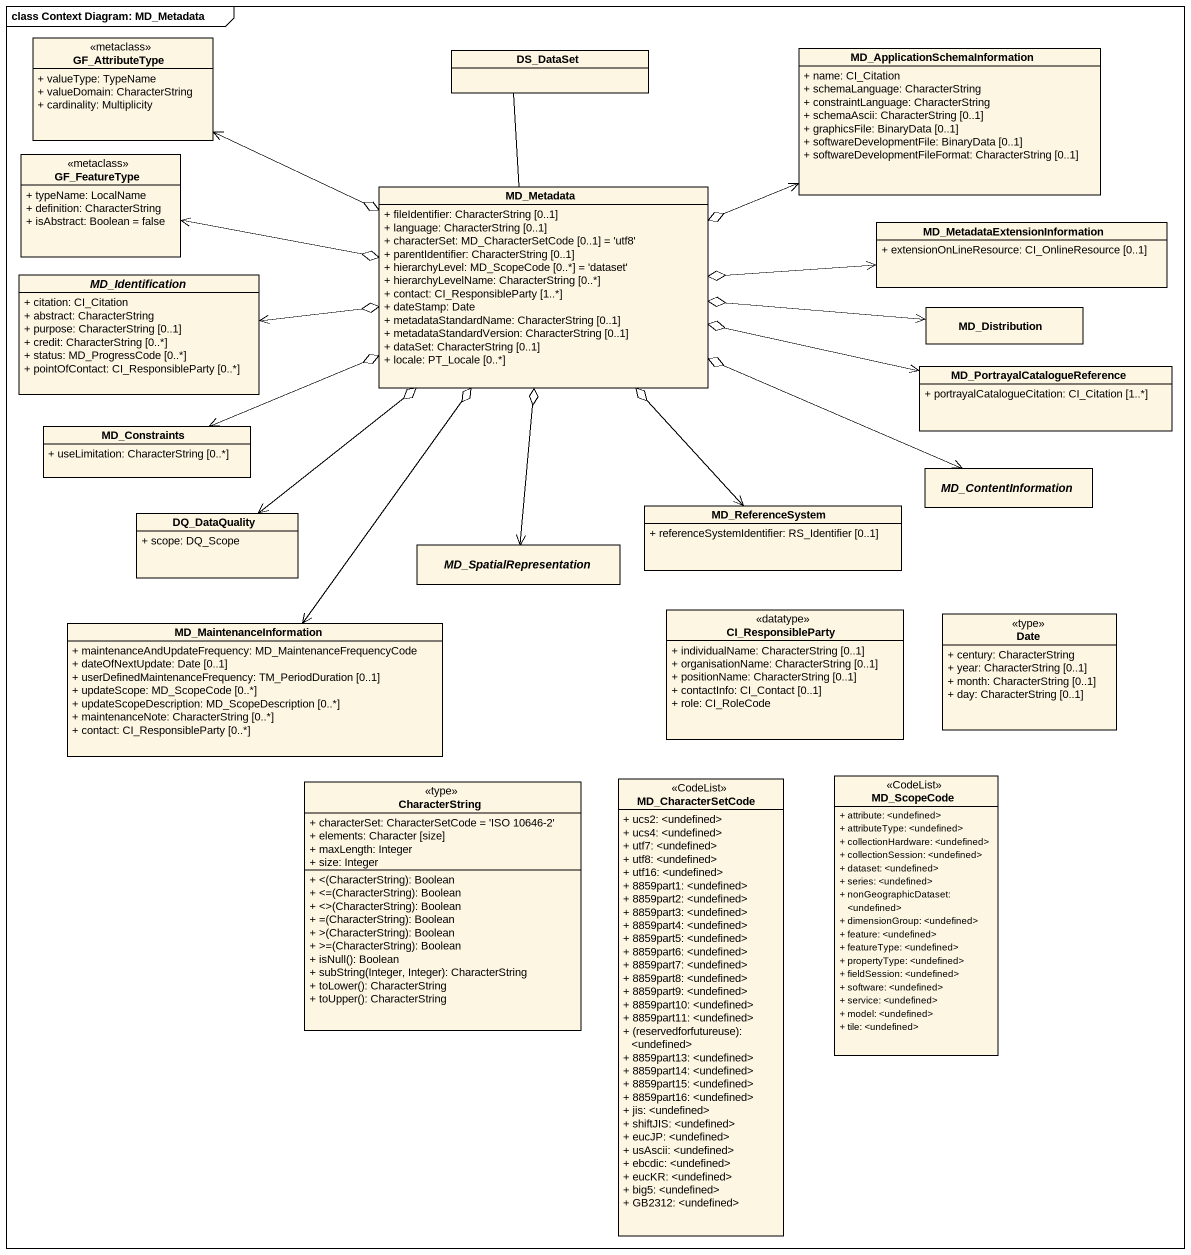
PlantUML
@startuml
mainframe class Context Diagram: MD_Metadata
hide circle
hide empty members
skinparam classAttributeIconSize 0
class GF_AttributeType <<metaclass>> {
  + valueType: TypeName
  + valueDomain: CharacterString
  + cardinality: Multiplicity
}
class "MD_ApplicationSchemaInformation" as MD_ApplicationSchemaInformat {
  + name: CI_Citation
  + schemaLanguage: CharacterString
  + constraintLanguage: CharacterString
  + schemaAscii: CharacterString [0..1]
  + graphicsFile: BinaryData [0..1]
  + softwareDevelopmentFile: BinaryData [0..1]
  + softwareDevelopmentFileFormat: CharacterString [0..1]
}
class DS_DataSet
class GF_FeatureType <<metaclass>> {
  + typeName: LocalName
  + definition: CharacterString
  + isAbstract: Boolean = false
}
class MD_Metadata {
  + fileIdentifier: CharacterString [0..1]
  + language: CharacterString [0..1]
  + characterSet: MD_CharacterSetCode [0..1] = 'utf8'
  + parentIdentifier: CharacterString [0..1]
  + hierarchyLevel: MD_ScopeCode [0..*] = 'dataset'
  + hierarchyLevelName: CharacterString [0..*]
  + contact: CI_ResponsibleParty [1..*]
  + dateStamp: Date
  + metadataStandardName: CharacterString [0..1]
  + metadataStandardVersion: CharacterString [0..1]
  + dataSet: CharacterString [0..1]
  + locale: PT_Locale [0..*]
}
class "MD_MetadataExtensionInformation" as MD_MetadataExtensionInformat {
  + extensionOnLineResource: CI_OnlineResource [0..1]
}
abstract class MD_Identification {
  + citation: CI_Citation
  + abstract: CharacterString
  + purpose: CharacterString [0..1]
  + credit: CharacterString [0..*]
  + status: MD_ProgressCode [0..*]
  + pointOfContact: CI_ResponsibleParty [0..*]
}
class MD_Distribution
class "MD_PortrayalCatalogueReference" as MD_PortrayalCatalogueReferen {
  + portrayalCatalogueCitation: CI_Citation [1..*]
}
class MD_Constraints {
  + useLimitation: CharacterString [0..*]
}
abstract class MD_ContentInformation
class DQ_DataQuality {
  + scope: DQ_Scope
}
class MD_ReferenceSystem {
  + referenceSystemIdentifier: RS_Identifier [0..1]
}
abstract class MD_SpatialRepresentation
class CI_ResponsibleParty <<datatype>> {
  + individualName: CharacterString [0..1]
  + organisationName: CharacterString [0..1]
  + positionName: CharacterString [0..1]
  + contactInfo: CI_Contact [0..1]
  + role: CI_RoleCode
}
class Date <<type>> {
  + century: CharacterString
  + year: CharacterString [0..1]
  + month: CharacterString [0..1]
  + day: CharacterString [0..1]
}
class MD_MaintenanceInformation {
  + maintenanceAndUpdateFrequency: MD_MaintenanceFrequencyCode
  + dateOfNextUpdate: Date [0..1]
  + userDefinedMaintenanceFrequency: TM_PeriodDuration [0..1]
  + updateScope: MD_ScopeCode [0..*]
  + updateScopeDescription: MD_ScopeDescription [0..*]
  + maintenanceNote: CharacterString [0..*]
  + contact: CI_ResponsibleParty [0..*]
}
class CharacterString <<type>> {
  + characterSet: CharacterSetCode = 'ISO 10646-2'
  + elements: Character [size]
  + maxLength: Integer
  + size: Integer
  + <(CharacterString): Boolean
  + <=(CharacterString): Boolean
  + <>(CharacterString): Boolean
  + =(CharacterString): Boolean
  + >(CharacterString): Boolean
  + >=(CharacterString): Boolean
  + isNull(): Boolean
  + subString(Integer, Integer): CharacterString
  + toLower(): CharacterString
  + toUpper(): CharacterString
}
class MD_CharacterSetCode <<CodeList>> {
  + ucs2: <undefined>
  + ucs4: <undefined>
  + utf7: <undefined>
  + utf8: <undefined>
  + utf16: <undefined>
  + 8859part1: <undefined>
  + 8859part2: <undefined>
  + 8859part3: <undefined>
  + 8859part4: <undefined>
  + 8859part5: <undefined>
  + 8859part6: <undefined>
  + 8859part7: <undefined>
  + 8859part8: <undefined>
  + 8859part9: <undefined>
  + 8859part10: <undefined>
  + 8859part11: <undefined>
  {field} + (reservedforfutureuse): <undefined>
  + 8859part13: <undefined>
  + 8859part14: <undefined>
  + 8859part15: <undefined>
  + 8859part16: <undefined>
  + jis: <undefined>
  + shiftJIS: <undefined>
  + eucJP: <undefined>
  + usAscii: <undefined>
  + ebcdic: <undefined>
  + eucKR: <undefined>
  + big5: <undefined>
  + GB2312: <undefined>
}
class MD_ScopeCode <<CodeList>> {
  + attribute: <undefined>
  + attributeType: <undefined>
  + collectionHardware: <undefined>
  + collectionSession: <undefined>
  + dataset: <undefined>
  + series: <undefined>
  + nonGeographicDataset: <undefined>
  + dimensionGroup: <undefined>
  + feature: <undefined>
  + featureType: <undefined>
  + propertyType: <undefined>
  + fieldSession: <undefined>
  + software: <undefined>
  + service: <undefined>
  + model: <undefined>
  + tile: <undefined>
}
GF_AttributeType <-right-o MD_Metadata
MD_ApplicationSchemaInformat <-left-o MD_Metadata
MD_Metadata -up- DS_DataSet
MD_Metadata o-left-> GF_FeatureType
MD_Metadata o-right-> MD_MetadataExtensionInformat
MD_Metadata o-right-> MD_Distribution
MD_Metadata o-right-> MD_PortrayalCatalogueReferen
MD_Metadata o-right-> MD_ContentInformation
MD_Metadata o--> MD_ReferenceSystem
MD_Identification <-right-o MD_Metadata
MD_Constraints <-right-o MD_Metadata
DQ_DataQuality <-up-o MD_Metadata
MD_SpatialRepresentation <-up-o MD_Metadata
MD_MaintenanceInformation <-up-o MD_Metadata
@enduml
